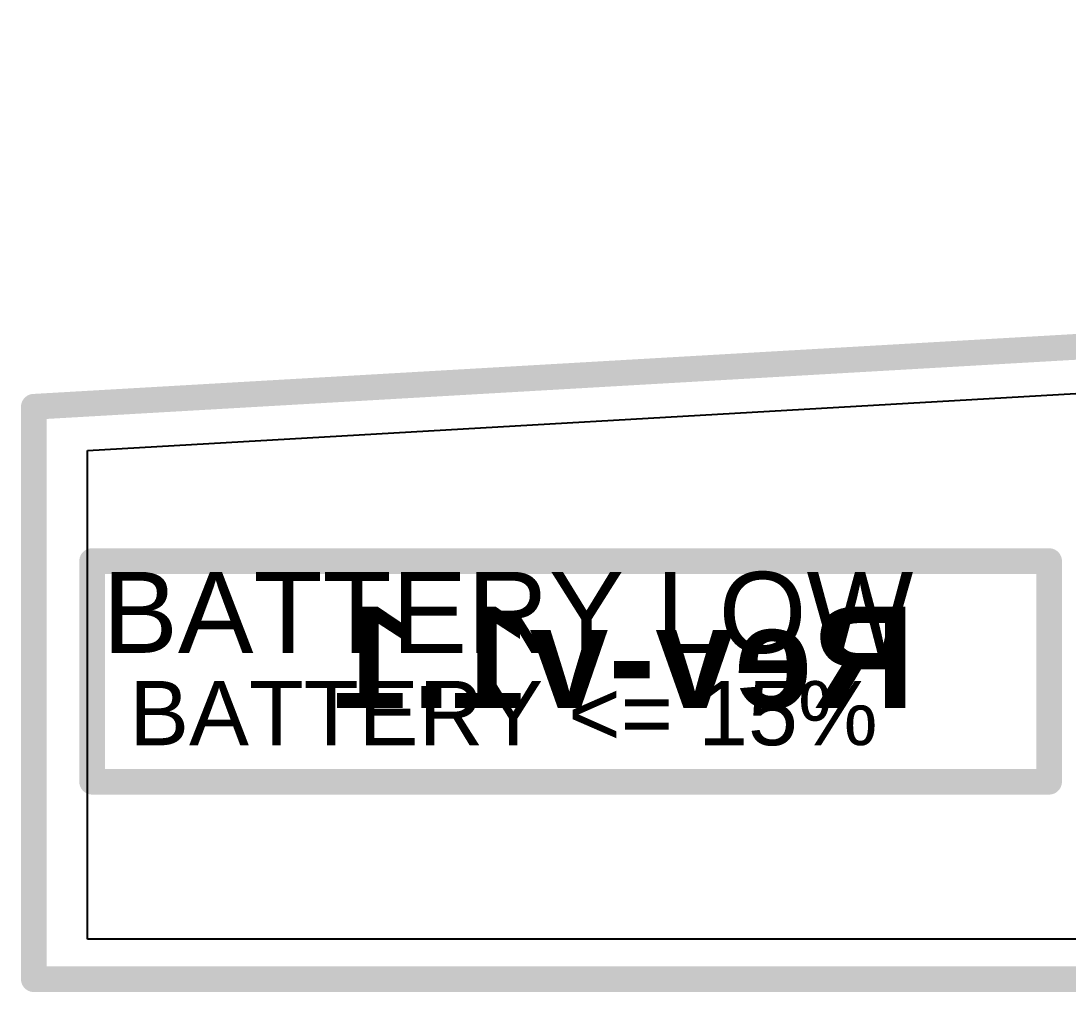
# Model space of a CAD drawing. Header units: inches. Extents: x 0 to 355, y -10 to 78.
# Drawn here: x -0.13 to 10.22, y 29.91 to 39.5 of the extents above; entities that cross this region are included whole.
import ezdxf

# ---------------------------------------------------------------- set-up
doc = ezdxf.new("R2010")
doc.units = ezdxf.units.IN
for name, color, linetype in [('Board Outline', 216, 'Continuous'), ('Bottom Layer', 5, 'Continuous'), ('Bottom Overlay', 54, 'Continuous'), ('Top Layer', 1, 'Continuous'), ('Top Overlay', 2, 'Continuous')]:
    doc.layers.add(name, color=color, linetype=linetype)
doc.styles.add('Arial', font='', dxfattribs={"height": 0.2})
doc.styles.add('Arial_Bold', font='', dxfattribs={"height": 0.2})
doc.styles.get('Arial').set_extended_font_data('Arial')
doc.styles.get('Arial_Bold').set_extended_font_data('Arial', bold=True)

msp = doc.modelspace()

# ---------------------------------------------------------------- linework, layer by layer
at = {"layer": 'Board Outline'}
for points in [[(0, 35.687, 0.254, 0.254, 0), (64.072, 39.37, 0.254, 0.254, 0)], [(0, 30.035, 0.254, 0.254, 0), (0, 35.687, 0.254, 0.254, 0)], [(0, 30.035, 0.254, 0.254, 0), (14.224, 30.035, 0.254, 0.254, 0)]]:
    msp.add_lwpolyline(points, format="xyseb", dxfattribs=at)
for points in [[(-0.063, 35.687, 0.127, 0.127, 1), (0.064, 35.687, 0.127, 0.127, 1)], [(-0.063, 35.687, 0.127, 0.127, 1), (0.064, 35.687, 0.127, 0.127, 1)], [(-0.063, 30.035, 0.127, 0.127, 1), (0.064, 30.035, 0.127, 0.127, 1)], [(-0.063, 30.035, 0.127, 0.127, 1), (0.064, 30.035, 0.127, 0.127, 1)]]:
    msp.add_lwpolyline(points, format="xyseb", close=True, dxfattribs=at)
at = {"layer": 'Bottom Layer'}
for p, q in [((0.53, 35.256), (20.983, 36.434)), ((0.53, 30.43), (0.53, 35.256)), ((13.841, 30.43), (0.53, 30.43))]:
    msp.add_line(p, q, dxfattribs=at)
at = {"layer": 'Top Layer'}
for p, q in [((0.53, 35.256), (22.896, 36.544)), ((0.53, 30.43), (0.53, 35.256)), ((13.862, 30.43), (0.53, 30.43))]:
    msp.add_line(p, q, dxfattribs=at)
at = {"layer": 'Top Overlay'}
for points in [[(0.576, 34.163, 0.254, 0.254, 0), (10.03, 34.163, 0.254, 0.254, 0)], [(0.576, 31.985, 0.254, 0.254, 0), (0.576, 34.163, 0.254, 0.254, 0)], [(10.03, 31.985, 0.254, 0.254, 0), (10.03, 34.163, 0.254, 0.254, 0)], [(0.576, 31.985, 0.254, 0.254, 0), (10.03, 31.985, 0.254, 0.254, 0)]]:
    msp.add_lwpolyline(points, format="xyseb", dxfattribs=at)
for points in [[(0.513, 34.163, 0.127, 0.127, 1), (0.64, 34.163, 0.127, 0.127, 1)], [(0.513, 34.163, 0.127, 0.127, 1), (0.64, 34.163, 0.127, 0.127, 1)], [(9.966, 34.163, 0.127, 0.127, 1), (10.093, 34.163, 0.127, 0.127, 1)], [(9.966, 34.163, 0.127, 0.127, 1), (10.093, 34.163, 0.127, 0.127, 1)], [(0.513, 31.985, 0.127, 0.127, 1), (0.64, 31.985, 0.127, 0.127, 1)], [(0.513, 31.985, 0.127, 0.127, 1), (0.64, 31.985, 0.127, 0.127, 1)], [(9.966, 31.985, 0.127, 0.127, 1), (10.093, 31.985, 0.127, 0.127, 1)], [(9.966, 31.985, 0.127, 0.127, 1), (10.093, 31.985, 0.127, 0.127, 1)]]:
    msp.add_lwpolyline(points, format="xyseb", close=True, dxfattribs=at)

# ---------------------------------------------------------------- texts
at = {"layer": 'Bottom Overlay', "style": 'Arial_Bold', "text_generation_flag": 2}
msp.add_text('Rev-v1.1', height=1, rotation=360, dxfattribs=at).set_placement((8.702, 32.714))
at = {"layer": 'Top Overlay', "style": 'Arial'}
for s, height, p in [('BATTERY LOW', 0.8, (0.679, 33.257)), ('BATTERY <= 15%', 0.635, (0.942, 32.345))]:
    msp.add_text(s, height=height, dxfattribs=at).set_placement(p)

doc.saveas('drawing.dxf')
